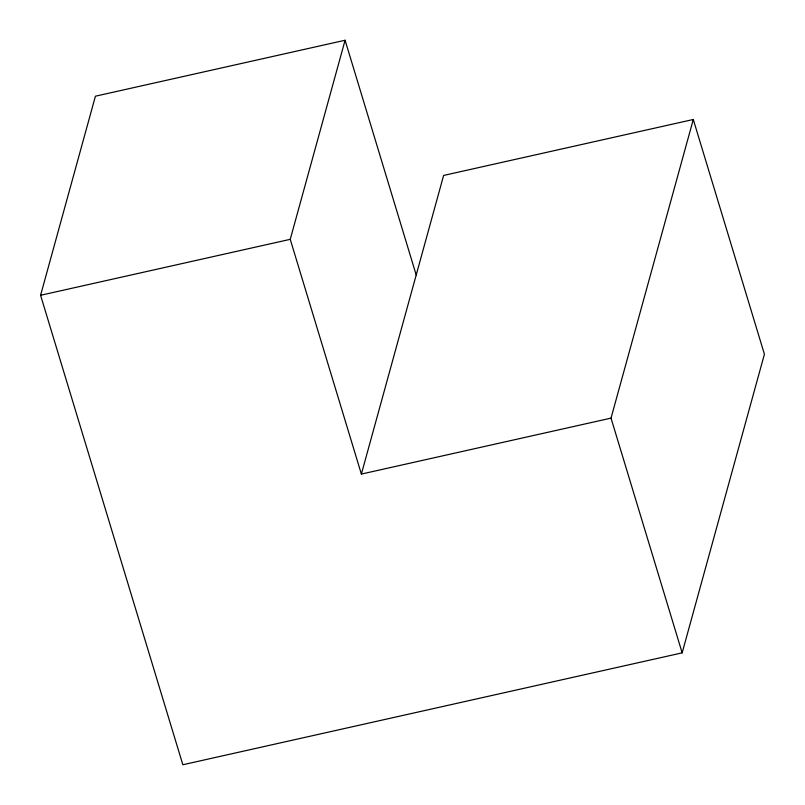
<?xml version="1.0" encoding="UTF-8"?>
<svg xmlns="http://www.w3.org/2000/svg" width="805" height="805" viewBox="0 0 805 805"><rect width="100%" height="100%" fill="white"/><g stroke="black" fill="none" stroke-linecap="round" stroke-linejoin="round"><path stroke-width="1.21" d="M693.286 119.492L611.025 418.127L361.375 474.075L443.625 175.44L693.286 119.492L764.418 354.23L682.157 652.855L182.846 764.75L40.582 295.284L95.423 96.198L345.083 40.25L416.205 274.988M361.375 474.075L290.243 239.337L345.083 40.25M40.582 295.284L290.243 239.337M611.025 418.127L682.157 652.855"/></g></svg>
